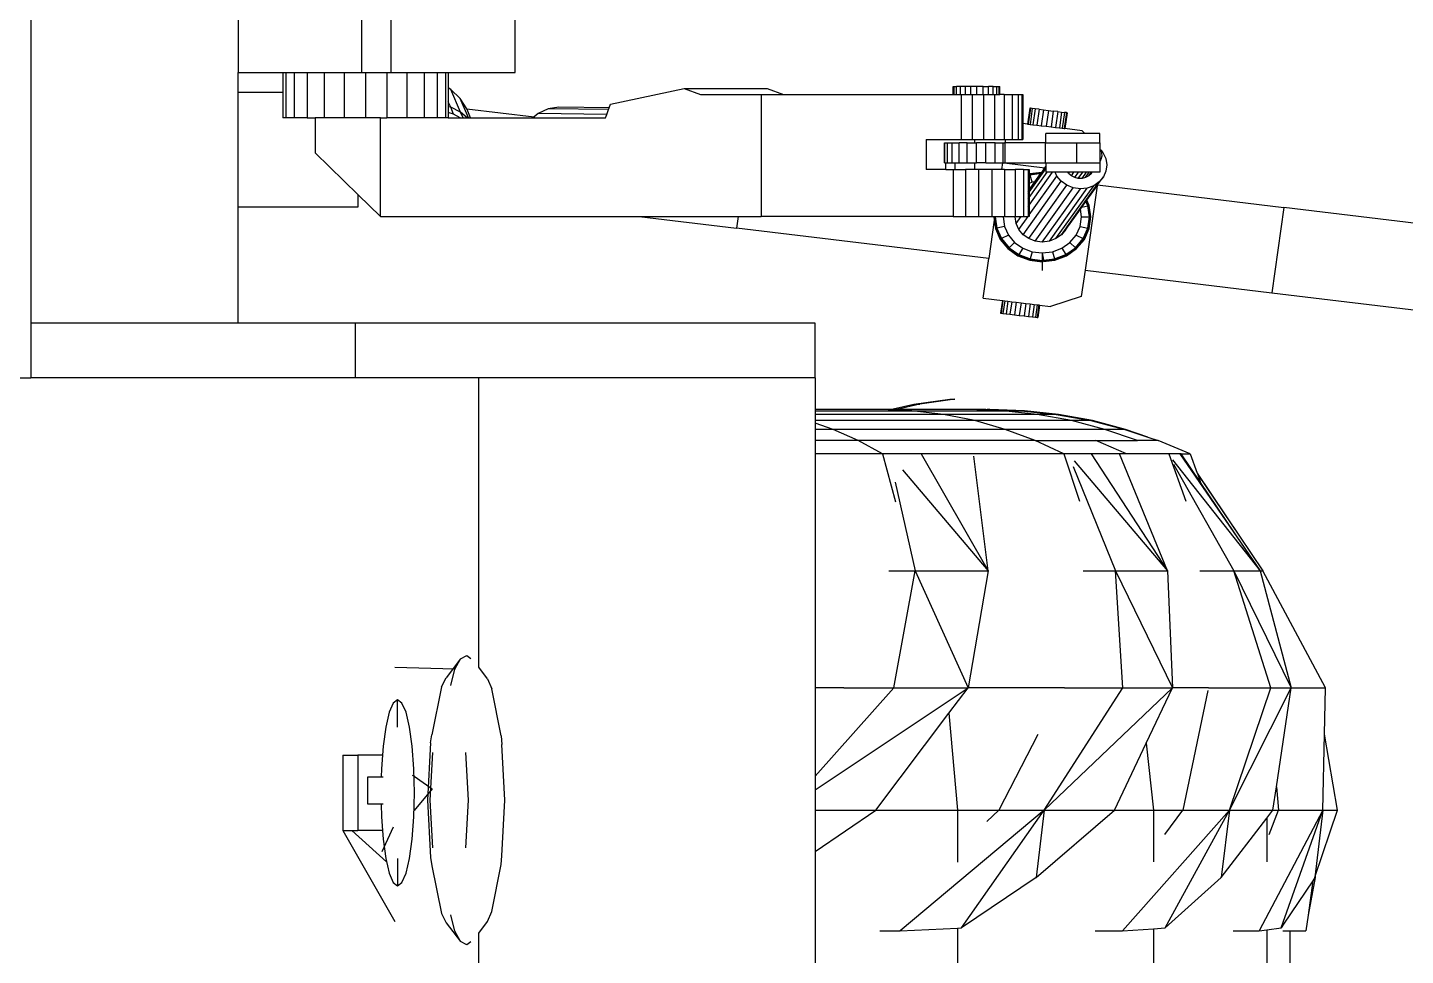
# Model space of a CAD drawing. Header units: inches. Extents: x -625442 to 34963, y -27993 to 66986.
# Drawn here: x 3374.65 to 3401.66, y 22002.72 to 22020.91 of the extents above; entities that cross this region are included whole.
import ezdxf

# ---------------------------------------------------------------- set-up
doc = ezdxf.new("R2010")
doc.units = ezdxf.units.IN
doc.header["$LTSCALE"] = 0.5
doc.header["$MEASUREMENT"] = 0
doc.layers.add('P-FURNITURE', color=201, linetype='Continuous')

# ---------------------------------------------------------------- blocks, each defined once
blk = doc.blocks.new('John Deere pl')
for p, q in [((6.5725, 2.7467), (6.5725, 1.7016)), ((6.7344, 2.551), (6.7344, 1.8972)), ((6.8311, 1.8972), (6.8311, 2.551)), ((6.854, 1.8972), (6.854, 2.551)), ((6.9508, 1.8972), (6.9508, 1.9627)), ((6.7344, 1.8972), (6.7694, 1.8972)), ((6.7344, 1.8818), (6.7344, 1.8972)), ((6.7694, 1.8972), (6.7694, 1.8818)), ((6.7694, 1.8972), (6.7716, 1.8972)), ((6.7716, 1.8972), (6.7716, 1.8618)), ((6.7716, 1.8972), (6.7781, 1.8972)), ((6.7781, 1.8972), (6.7781, 1.8618)), ((6.7781, 1.8972), (6.7883, 1.8972)), ((6.7883, 1.8972), (6.7883, 1.8618)), ((6.7883, 1.8972), (6.8017, 1.8972)), ((6.8017, 1.8972), (6.8017, 1.8618)), ((6.8017, 1.8972), (6.8173, 1.8972)), ((6.8173, 1.8972), (6.8173, 1.8618)), ((6.8173, 1.8972), (6.8311, 1.8972)), ((6.8311, 1.8972), (6.8339, 1.8972)), ((6.8339, 1.8972), (6.8339, 1.8618)), ((6.8339, 1.8972), (6.8506, 1.8972)), ((6.8506, 1.8972), (6.8506, 1.8618)), ((6.8506, 1.8972), (6.854, 1.8972)), ((6.854, 1.8972), (6.8662, 1.8972)), ((6.8662, 1.8972), (6.8662, 1.8618)), ((6.8662, 1.8972), (6.8796, 1.8972)), ((6.8796, 1.8972), (6.8796, 1.8618)), ((6.8796, 1.8972), (6.8898, 1.8972)), ((6.8898, 1.8972), (6.8898, 1.8618)), ((6.8898, 1.8972), (6.8963, 1.8972)), ((6.8963, 1.8972), (6.8963, 1.8618)), ((6.8963, 1.8972), (6.8984, 1.8972)), ((6.8984, 1.8972), (6.8984, 1.8852)), ((6.8984, 1.8972), (6.9508, 1.8972)), ((6.9005, 1.884), (6.8984, 1.8852)), ((6.8984, 1.8852), (6.8984, 1.8744)), ((6.9077, 1.8768), (6.9005, 1.884)), ((6.9082, 1.8663), (6.9005, 1.884)), ((7.0252, 1.8725), (7.0827, 1.8847)), ((7.0827, 1.8847), (7.1475, 1.8847)), ((7.0827, 1.8847), (7.0954, 1.88)), ((7.1475, 1.8847), (7.1602, 1.88)), ((7.2928, 1.88), (7.2928, 1.8862)), ((7.2928, 1.8862), (7.2935, 1.8862)), ((7.2935, 1.88), (7.2935, 1.8862)), ((7.2935, 1.8862), (7.2954, 1.8862)), ((7.2954, 1.88), (7.2954, 1.8862)), ((7.2984, 1.8862), (7.2954, 1.8862)), ((7.2984, 1.88), (7.2984, 1.8862)), ((7.3022, 1.8862), (7.2984, 1.8862)), ((7.3022, 1.88), (7.3022, 1.8862)), ((7.3066, 1.8862), (7.3022, 1.8862)), ((7.3066, 1.88), (7.3066, 1.8862)), ((7.3113, 1.8862), (7.3066, 1.8862)), ((7.3113, 1.88), (7.3113, 1.8862)), ((7.316, 1.8862), (7.3113, 1.8862)), ((7.316, 1.88), (7.316, 1.8862)), ((7.316, 1.8862), (7.3203, 1.8862)), ((7.3203, 1.88), (7.3203, 1.8862)), ((7.324, 1.8862), (7.3203, 1.8862)), ((7.324, 1.88), (7.324, 1.8862)), ((7.324, 1.8862), (7.3268, 1.8862)), ((7.3268, 1.88), (7.3268, 1.8862)), ((7.3268, 1.8862), (7.3285, 1.8862)), ((7.3285, 1.8862), (7.329, 1.8862)), ((7.3285, 1.88), (7.3285, 1.8862)), ((7.329, 1.88), (7.329, 1.8862)), ((6.7344, 1.8818), (6.7694, 1.8818)), ((6.7344, 1.7923), (6.7344, 1.8818)), ((6.7694, 1.8818), (6.7694, 1.8618)), ((6.9004, 1.8701), (6.8984, 1.8744)), ((6.8984, 1.8744), (6.8984, 1.8704)), ((6.9129, 1.8688), (6.9077, 1.8768)), ((6.9143, 1.8618), (6.9077, 1.8768)), ((7.0242, 1.8697), (7.0252, 1.8725)), ((7.0954, 1.88), (7.1429, 1.88)), ((7.1429, 1.88), (7.1429, 1.7848)), ((7.1429, 1.88), (7.1602, 1.88)), ((7.1602, 1.88), (7.2928, 1.88)), ((7.2928, 1.88), (7.2935, 1.88)), ((7.2935, 1.88), (7.2954, 1.88)), ((7.2954, 1.88), (7.2984, 1.88)), ((7.2984, 1.88), (7.2989, 1.88)), ((7.2989, 1.88), (7.2989, 1.8448)), ((7.2989, 1.88), (7.3022, 1.88)), ((7.3022, 1.88), (7.3066, 1.88)), ((7.3066, 1.88), (7.3076, 1.88)), ((7.3076, 1.88), (7.3076, 1.8448)), ((7.3076, 1.88), (7.3113, 1.88)), ((7.3113, 1.88), (7.316, 1.88)), ((7.316, 1.88), (7.3165, 1.88)), ((7.3165, 1.88), (7.3165, 1.8448)), ((7.3165, 1.88), (7.3203, 1.88)), ((7.3203, 1.88), (7.324, 1.88)), ((7.324, 1.88), (7.3249, 1.88)), ((7.3249, 1.88), (7.3249, 1.8448)), ((7.3249, 1.88), (7.3268, 1.88)), ((7.3268, 1.88), (7.3285, 1.88)), ((7.3285, 1.88), (7.329, 1.88)), ((7.3325, 1.88), (7.329, 1.88)), ((7.3325, 1.88), (7.3325, 1.8448)), ((7.3325, 1.88), (7.3388, 1.88)), ((7.3388, 1.88), (7.3388, 1.8448)), ((7.3388, 1.88), (7.3435, 1.88)), ((7.3435, 1.88), (7.3435, 1.8448)), ((7.3435, 1.88), (7.3464, 1.88)), ((7.3464, 1.88), (7.3472, 1.88)), ((7.3464, 1.88), (7.3464, 1.8448)), ((7.3472, 1.88), (7.3472, 1.8574)), ((6.7716, 1.8618), (6.7694, 1.8618)), ((6.7781, 1.8618), (6.7716, 1.8618)), ((6.7883, 1.8618), (6.7781, 1.8618)), ((6.7883, 1.8618), (6.7945, 1.8618)), ((6.7945, 1.8618), (6.7945, 1.8344)), ((6.8017, 1.8618), (6.7945, 1.8618)), ((6.8173, 1.8618), (6.8017, 1.8618)), ((6.8339, 1.8618), (6.8173, 1.8618)), ((6.8456, 1.8618), (6.8339, 1.8618)), ((6.8456, 1.7848), (6.8456, 1.8618)), ((6.8456, 1.8618), (6.8506, 1.8618)), ((6.8662, 1.8618), (6.8506, 1.8618)), ((6.8796, 1.8618), (6.8662, 1.8618)), ((6.8898, 1.8618), (6.8796, 1.8618)), ((6.8963, 1.8618), (6.8898, 1.8618)), ((6.8984, 1.8618), (6.8963, 1.8618)), ((6.9004, 1.8701), (6.8984, 1.8704)), ((6.8984, 1.8704), (6.8984, 1.866)), ((6.9027, 1.8648), (6.8984, 1.866)), ((6.8984, 1.866), (6.8984, 1.8618)), ((6.8984, 1.8618), (6.9079, 1.8618)), ((6.9082, 1.8663), (6.9004, 1.8701)), ((6.9027, 1.8648), (6.9004, 1.8701)), ((6.9079, 1.8618), (6.9027, 1.8648)), ((6.9079, 1.8618), (6.9102, 1.8618)), ((6.9133, 1.8618), (6.9082, 1.8663)), ((6.9102, 1.8618), (6.9082, 1.8663)), ((6.9102, 1.8618), (6.9133, 1.8618)), ((6.9129, 1.8688), (6.9657, 1.8625)), ((6.9132, 1.8684), (6.9129, 1.8688)), ((6.916, 1.8618), (6.9132, 1.8684)), ((6.9133, 1.8618), (6.9143, 1.8618)), ((6.9143, 1.8618), (6.916, 1.8618)), ((6.916, 1.8618), (6.965, 1.8618)), ((6.9657, 1.8625), (6.965, 1.8618)), ((6.965, 1.8618), (7.0214, 1.8618)), ((6.9686, 1.8651), (6.9657, 1.8625)), ((6.9765, 1.8689), (6.9686, 1.8651)), ((7.0223, 1.8644), (6.9686, 1.8651)), ((6.9849, 1.8702), (6.9765, 1.8689)), ((7.0237, 1.8683), (6.9765, 1.8689)), ((7.0242, 1.8697), (6.9849, 1.8702)), ((7.0214, 1.8618), (7.0223, 1.8644)), ((7.0223, 1.8644), (7.0237, 1.8683)), ((7.0237, 1.8683), (7.0242, 1.8697)), ((7.3525, 1.8694), (7.3507, 1.857)), ((7.353, 1.8693), (7.3512, 1.8569)), ((7.353, 1.8693), (7.3525, 1.8694)), ((7.3544, 1.8691), (7.3527, 1.8567)), ((7.3544, 1.8691), (7.353, 1.8693)), ((7.3568, 1.8688), (7.3544, 1.8691)), ((7.3568, 1.8688), (7.355, 1.8564)), ((7.3598, 1.8685), (7.3568, 1.8688)), ((7.3598, 1.8685), (7.358, 1.8561)), ((7.3598, 1.8685), (7.3633, 1.868)), ((7.3633, 1.868), (7.3615, 1.8557)), ((7.3633, 1.868), (7.3671, 1.8676)), ((7.3671, 1.8676), (7.3653, 1.8552)), ((7.3671, 1.8676), (7.3708, 1.8671)), ((7.3708, 1.8671), (7.3691, 1.8548)), ((7.3744, 1.8667), (7.3708, 1.8671)), ((7.3744, 1.8667), (7.3726, 1.8543)), ((7.3744, 1.8667), (7.3774, 1.8663)), ((7.3774, 1.8663), (7.3756, 1.854)), ((7.3774, 1.8663), (7.3797, 1.8661)), ((7.3797, 1.8661), (7.3779, 1.8537)), ((7.3812, 1.8659), (7.3794, 1.8535)), ((7.3812, 1.8659), (7.3797, 1.8661)), ((7.3817, 1.8658), (7.3799, 1.8534)), ((7.3812, 1.8659), (7.3817, 1.8658)), ((7.3507, 1.857), (7.3472, 1.8574)), ((7.3472, 1.8574), (7.3472, 1.8448)), ((7.3507, 1.857), (7.3512, 1.8569)), ((7.3512, 1.8569), (7.3527, 1.8567)), ((7.3527, 1.8567), (7.355, 1.8564)), ((7.355, 1.8564), (7.358, 1.8561)), ((7.358, 1.8561), (7.3615, 1.8557)), ((7.3615, 1.8557), (7.3653, 1.8552)), ((7.3653, 1.8552), (7.3691, 1.8548)), ((7.3691, 1.8548), (7.3726, 1.8543)), ((7.3726, 1.8543), (7.3756, 1.854)), ((7.3756, 1.854), (7.3779, 1.8537)), ((7.3779, 1.8537), (7.3794, 1.8535)), ((7.3794, 1.8535), (7.3799, 1.8534)), ((7.3935, 1.8518), (7.3799, 1.8534)), ((7.3954, 1.8495), (7.3935, 1.8518)), ((7.2717, 1.8448), (7.2717, 1.8214)), ((7.2717, 1.8448), (7.2989, 1.8448)), ((7.286, 1.8422), (7.2861, 1.8422)), ((7.286, 1.8266), (7.286, 1.8422)), ((7.2861, 1.8266), (7.2861, 1.8422)), ((7.2861, 1.8422), (7.2882, 1.8422)), ((7.2882, 1.8422), (7.292, 1.8422)), ((7.2882, 1.8266), (7.2882, 1.8422)), ((7.292, 1.8266), (7.292, 1.8422)), ((7.292, 1.8422), (7.2973, 1.8422)), ((7.2973, 1.8266), (7.2973, 1.8422)), ((7.3037, 1.8422), (7.2973, 1.8422)), ((7.2989, 1.8448), (7.3076, 1.8448)), ((7.3037, 1.8266), (7.3037, 1.8422)), ((7.3037, 1.8422), (7.3094, 1.8422)), ((7.3076, 1.8448), (7.3094, 1.8448)), ((7.3094, 1.8448), (7.3094, 1.8422)), ((7.3094, 1.8448), (7.3165, 1.8448)), ((7.3094, 1.8422), (7.3109, 1.8422)), ((7.3109, 1.8266), (7.3109, 1.8422)), ((7.3183, 1.8422), (7.3109, 1.8422)), ((7.3165, 1.8448), (7.3249, 1.8448)), ((7.3183, 1.8266), (7.3183, 1.8422)), ((7.3254, 1.8422), (7.3183, 1.8422)), ((7.3249, 1.8448), (7.3325, 1.8448)), ((7.3254, 1.8266), (7.3254, 1.8422)), ((7.3254, 1.8422), (7.3317, 1.8422)), ((7.3317, 1.8422), (7.333, 1.8422)), ((7.3317, 1.8266), (7.3317, 1.8422)), ((7.3325, 1.8448), (7.3337, 1.8448)), ((7.333, 1.8422), (7.333, 1.8266)), ((7.333, 1.8422), (7.3334, 1.8422)), ((7.3334, 1.8422), (7.3337, 1.8448)), ((7.3644, 1.8422), (7.3334, 1.8422)), ((7.3337, 1.8448), (7.3388, 1.8448)), ((7.3388, 1.8448), (7.3435, 1.8448)), ((7.3435, 1.8448), (7.3464, 1.8448)), ((7.3464, 1.8448), (7.3472, 1.8448)), ((7.3644, 1.8422), (7.3644, 1.8266)), ((7.3644, 1.8422), (7.365, 1.8422)), ((7.365, 1.8422), (7.365, 1.8495)), ((7.3954, 1.8495), (7.365, 1.8495)), ((7.365, 1.8422), (7.3891, 1.8422)), ((7.3891, 1.8422), (7.4073, 1.8422)), ((7.3891, 1.8422), (7.3891, 1.8266)), ((7.4073, 1.8495), (7.3954, 1.8495)), ((7.4073, 1.8422), (7.4073, 1.8495)), ((7.4073, 1.8422), (7.4073, 1.8377)), ((6.8283, 1.8016), (6.7945, 1.8344)), ((7.4073, 1.8377), (7.4078, 1.837)), ((7.4073, 1.8377), (7.4073, 1.828)), ((7.4081, 1.8293), (7.4073, 1.828)), ((7.4078, 1.837), (7.4079, 1.8367)), ((7.4079, 1.8367), (7.4096, 1.8347)), ((7.4079, 1.8367), (7.4086, 1.8345)), ((7.4087, 1.8318), (7.4081, 1.8293)), ((7.4086, 1.8345), (7.4087, 1.8318)), ((7.4096, 1.8347), (7.4118, 1.8301)), ((7.4118, 1.8301), (7.4126, 1.8251)), ((7.2871, 1.8214), (7.2717, 1.8214)), ((7.286, 1.8266), (7.2861, 1.8266)), ((7.2861, 1.8266), (7.2871, 1.8266)), ((7.2871, 1.8214), (7.2871, 1.8266)), ((7.2871, 1.8266), (7.2882, 1.8266)), ((7.2871, 1.8214), (7.2928, 1.8214)), ((7.2882, 1.8266), (7.292, 1.8266)), ((7.292, 1.8266), (7.2942, 1.8266)), ((7.2928, 1.8214), (7.2928, 1.7848)), ((7.2928, 1.8214), (7.2942, 1.8214)), ((7.2942, 1.8214), (7.2942, 1.8266)), ((7.2942, 1.8266), (7.2973, 1.8266)), ((7.2942, 1.8214), (7.3022, 1.8214)), ((7.2973, 1.8266), (7.3037, 1.8266)), ((7.3022, 1.8214), (7.3022, 1.7848)), ((7.3094, 1.8214), (7.3022, 1.8214)), ((7.3037, 1.8266), (7.3094, 1.8266)), ((7.3094, 1.8266), (7.3094, 1.8214)), ((7.3094, 1.8266), (7.3109, 1.8266)), ((7.3125, 1.8214), (7.3094, 1.8214)), ((7.3183, 1.8266), (7.3109, 1.8266)), ((7.3125, 1.8214), (7.3125, 1.7848)), ((7.3229, 1.8214), (7.3125, 1.8214)), ((7.3183, 1.8266), (7.3254, 1.8266)), ((7.3229, 1.8214), (7.3229, 1.7848)), ((7.3304, 1.8214), (7.3229, 1.8214)), ((7.3254, 1.8266), (7.3311, 1.8266)), ((7.3311, 1.8266), (7.3304, 1.8214)), ((7.3328, 1.8214), (7.3304, 1.8214)), ((7.3311, 1.8266), (7.3317, 1.8266)), ((7.3317, 1.8266), (7.3325, 1.8266)), ((7.3325, 1.8266), (7.3643, 1.8228)), ((7.3325, 1.8266), (7.333, 1.8266)), ((7.3328, 1.8214), (7.3328, 1.7848)), ((7.3328, 1.8214), (7.3412, 1.8214)), ((7.333, 1.8266), (7.3644, 1.8266)), ((7.3412, 1.8214), (7.3412, 1.7848)), ((7.3475, 1.8214), (7.3412, 1.8214)), ((7.3475, 1.8214), (7.3475, 1.7848)), ((7.3475, 1.8214), (7.3512, 1.8214)), ((7.3512, 1.8214), (7.352, 1.8214)), ((7.3512, 1.8214), (7.3512, 1.8176)), ((7.352, 1.8038), (7.365, 1.822)), ((7.352, 1.8214), (7.352, 1.8179)), ((7.352, 1.7997), (7.366, 1.8193)), ((7.352, 1.7936), (7.3703, 1.8193)), ((7.3525, 1.8181), (7.352, 1.8179)), ((7.3618, 1.8192), (7.3525, 1.8181)), ((7.3526, 1.8178), (7.3525, 1.8181)), ((7.3562, 1.818), (7.3526, 1.8176)), ((7.3562, 1.818), (7.3561, 1.8175)), ((7.36, 1.818), (7.3561, 1.8175)), ((7.3601, 1.8185), (7.3562, 1.818)), ((7.3565, 1.8118), (7.361, 1.8181)), ((7.3601, 1.8185), (7.36, 1.818)), ((7.361, 1.8181), (7.36, 1.818)), ((7.3614, 1.8187), (7.3601, 1.8185)), ((7.361, 1.8181), (7.3614, 1.8187)), ((7.3614, 1.8187), (7.3618, 1.8192)), ((7.3618, 1.8192), (7.3643, 1.8228)), ((7.3643, 1.8228), (7.365, 1.8238)), ((7.3644, 1.8266), (7.365, 1.8266)), ((7.365, 1.8266), (7.3891, 1.8266)), ((7.365, 1.8266), (7.365, 1.8238)), ((7.365, 1.8238), (7.365, 1.822)), ((7.365, 1.822), (7.365, 1.8193)), ((7.366, 1.8193), (7.365, 1.8193)), ((7.3703, 1.8193), (7.366, 1.8193)), ((7.3722, 1.8193), (7.3703, 1.8193)), ((7.3736, 1.8162), (7.3722, 1.8193)), ((7.3822, 1.8193), (7.3722, 1.8193)), ((7.3828, 1.8184), (7.3822, 1.8193)), ((7.3835, 1.8193), (7.3822, 1.8193)), ((7.3828, 1.8184), (7.3835, 1.8193)), ((7.385, 1.8166), (7.3828, 1.8184)), ((7.387, 1.8193), (7.3835, 1.8193)), ((7.385, 1.8166), (7.387, 1.8193)), ((7.3905, 1.8193), (7.387, 1.8193)), ((7.3876, 1.8152), (7.3905, 1.8193)), ((7.3891, 1.8266), (7.4073, 1.8266)), ((7.3904, 1.8145), (7.3938, 1.8193)), ((7.3938, 1.8193), (7.3905, 1.8193)), ((7.3933, 1.8145), (7.3967, 1.8193)), ((7.3967, 1.8193), (7.3938, 1.8193)), ((7.3961, 1.8152), (7.399, 1.8193)), ((7.399, 1.8193), (7.3967, 1.8193)), ((7.3986, 1.8166), (7.4006, 1.8193)), ((7.4006, 1.8184), (7.3986, 1.8166)), ((7.4006, 1.8193), (7.399, 1.8193)), ((7.4006, 1.8184), (7.4012, 1.8193)), ((7.4012, 1.8193), (7.4006, 1.8193)), ((7.4073, 1.8193), (7.4012, 1.8193)), ((7.4073, 1.828), (7.4073, 1.8266)), ((7.4073, 1.8266), (7.4073, 1.8193)), ((7.412, 1.8202), (7.41, 1.8157)), ((7.4126, 1.8251), (7.412, 1.8202)), ((7.3473, 1.7706), (7.377, 1.8123)), ((7.352, 1.8179), (7.3512, 1.8176)), ((7.3512, 1.8176), (7.3512, 1.8171)), ((7.352, 1.8174), (7.3512, 1.8171)), ((7.3512, 1.8171), (7.3512, 1.8165)), ((7.352, 1.8168), (7.3512, 1.8165)), ((7.3512, 1.8165), (7.3512, 1.8103)), ((7.352, 1.8106), (7.3512, 1.8103)), ((7.3512, 1.8103), (7.3512, 1.8043)), ((7.3517, 1.7675), (7.3814, 1.8092)), ((7.352, 1.8179), (7.352, 1.8174)), ((7.3525, 1.8176), (7.352, 1.8174)), ((7.352, 1.8174), (7.352, 1.8168)), ((7.3528, 1.8171), (7.352, 1.8168)), ((7.352, 1.8168), (7.352, 1.8106)), ((7.352, 1.786), (7.3736, 1.8162)), ((7.352, 1.8055), (7.3565, 1.8118)), ((7.3544, 1.8115), (7.352, 1.8106)), ((7.352, 1.8106), (7.352, 1.8055)), ((7.3526, 1.8178), (7.3525, 1.8176)), ((7.3526, 1.8176), (7.3525, 1.8176)), ((7.3526, 1.8176), (7.3526, 1.8178)), ((7.3528, 1.8171), (7.3526, 1.8176)), ((7.3561, 1.8175), (7.3528, 1.8171)), ((7.3544, 1.8115), (7.3528, 1.8171)), ((7.3565, 1.8118), (7.3544, 1.8115)), ((7.3729, 1.7675), (7.4024, 1.8088)), ((7.377, 1.8123), (7.3736, 1.8162)), ((7.3814, 1.8092), (7.377, 1.8123)), ((7.3773, 1.7706), (7.4067, 1.8118)), ((7.3865, 1.8072), (7.3814, 1.8092)), ((7.3876, 1.8152), (7.385, 1.8166)), ((7.3904, 1.8145), (7.3876, 1.8152)), ((7.3933, 1.8145), (7.3904, 1.8145)), ((7.3961, 1.8152), (7.3933, 1.8145)), ((7.4051, 1.8087), (7.3957, 1.7428)), ((7.3986, 1.8166), (7.3961, 1.8152)), ((7.3971, 1.7975), (7.4051, 1.8087)), ((7.4024, 1.8088), (7.3974, 1.807)), ((7.4067, 1.8118), (7.4024, 1.8088)), ((7.4051, 1.8087), (7.4055, 1.8094)), ((7.4055, 1.8094), (7.41, 1.8157)), ((7.4055, 1.8094), (7.5509, 1.7919)), ((7.41, 1.8157), (7.4067, 1.8118)), ((6.8283, 1.7923), (6.8283, 1.8016)), ((6.8456, 1.7848), (6.8283, 1.8016)), ((7.3512, 1.8043), (7.352, 1.8055)), ((7.3512, 1.8043), (7.3512, 1.8026)), ((7.3512, 1.8026), (7.352, 1.8038)), ((7.3512, 1.8026), (7.3512, 1.7985)), ((7.3512, 1.7985), (7.352, 1.7997)), ((7.3512, 1.7985), (7.3512, 1.7925)), ((7.352, 1.8055), (7.352, 1.8038)), ((7.352, 1.8038), (7.352, 1.7997)), ((7.352, 1.7997), (7.352, 1.7936)), ((7.3568, 1.7655), (7.3865, 1.8072)), ((7.3623, 1.7648), (7.392, 1.8064)), ((7.3678, 1.7655), (7.3974, 1.807)), ((7.392, 1.8064), (7.3865, 1.8072)), ((7.3974, 1.807), (7.392, 1.8064)), ((7.3931, 1.792), (7.3963, 1.7965)), ((7.3963, 1.7965), (7.3967, 1.7971)), ((7.3978, 1.7931), (7.3963, 1.7965)), ((7.3967, 1.7971), (7.3971, 1.7975)), ((7.3984, 1.7933), (7.3967, 1.7971)), ((7.3989, 1.7934), (7.3971, 1.7975)), ((6.7344, 1.7923), (6.8283, 1.7923)), ((6.7344, 1.7016), (6.7344, 1.7923)), ((7.3512, 1.7925), (7.352, 1.7936)), ((7.3512, 1.7925), (7.3512, 1.7848)), ((7.3512, 1.7848), (7.352, 1.786)), ((7.352, 1.7936), (7.352, 1.786)), ((7.352, 1.786), (7.352, 1.7848)), ((7.3807, 1.7746), (7.392, 1.7904)), ((7.392, 1.7904), (7.3931, 1.792)), ((7.3929, 1.7844), (7.392, 1.7904)), ((7.3931, 1.792), (7.3978, 1.7931)), ((7.3978, 1.7931), (7.3984, 1.7933)), ((7.3991, 1.7844), (7.3978, 1.7931)), ((7.3984, 1.7933), (7.3989, 1.7934)), ((7.3997, 1.7844), (7.3984, 1.7933)), ((7.4002, 1.7844), (7.3989, 1.7934)), ((7.5509, 1.7919), (7.5414, 1.7252)), ((7.7753, 1.7648), (7.5509, 1.7919)), ((6.8456, 1.7848), (7.0476, 1.7848)), ((7.0476, 1.7848), (7.1236, 1.7756)), ((7.0476, 1.7848), (7.1249, 1.7848)), ((7.1249, 1.7848), (7.1236, 1.7756)), ((7.3205, 1.7519), (7.1236, 1.7756)), ((7.1249, 1.7848), (7.1429, 1.7848)), ((7.2928, 1.7848), (7.1429, 1.7848)), ((7.2928, 1.7848), (7.3022, 1.7848)), ((7.3022, 1.7848), (7.3125, 1.7848)), ((7.3125, 1.7848), (7.3229, 1.7848)), ((7.3248, 1.7818), (7.3205, 1.7519)), ((7.3229, 1.7848), (7.3244, 1.7848)), ((7.3244, 1.7848), (7.3244, 1.7844)), ((7.3244, 1.7848), (7.325, 1.7848)), ((7.3249, 1.7844), (7.3244, 1.7844)), ((7.3244, 1.7844), (7.3248, 1.7818)), ((7.3248, 1.7818), (7.3257, 1.7754)), ((7.325, 1.7848), (7.3249, 1.7844)), ((7.3255, 1.7844), (7.3249, 1.7844)), ((7.3249, 1.7844), (7.3262, 1.7755)), ((7.325, 1.7848), (7.3256, 1.7848)), ((7.3256, 1.7848), (7.3255, 1.7844)), ((7.3317, 1.7844), (7.3255, 1.7844)), ((7.3255, 1.7844), (7.3267, 1.7756)), ((7.3256, 1.7848), (7.3318, 1.7848)), ((7.3262, 1.7755), (7.3257, 1.7754)), ((7.3257, 1.7754), (7.3295, 1.7669)), ((7.3267, 1.7756), (7.3262, 1.7755)), ((7.3262, 1.7755), (7.3299, 1.7672)), ((7.3328, 1.7771), (7.3267, 1.7756)), ((7.3267, 1.7756), (7.3304, 1.7675)), ((7.3318, 1.7848), (7.3317, 1.7844)), ((7.3317, 1.7844), (7.3328, 1.7771)), ((7.3318, 1.7848), (7.3328, 1.7848)), ((7.3328, 1.7848), (7.3411, 1.7848)), ((7.3328, 1.7771), (7.3358, 1.7703)), ((7.3411, 1.7844), (7.3411, 1.7848)), ((7.3411, 1.7844), (7.3414, 1.7848)), ((7.3411, 1.7848), (7.3412, 1.7848)), ((7.3418, 1.7793), (7.3411, 1.7844)), ((7.3412, 1.7848), (7.3414, 1.7848)), ((7.3414, 1.7848), (7.3457, 1.7848)), ((7.3418, 1.7793), (7.3457, 1.7848)), ((7.3439, 1.7746), (7.3418, 1.7793)), ((7.3439, 1.7746), (7.3512, 1.7848)), ((7.3457, 1.7848), (7.3475, 1.7848)), ((7.3475, 1.7848), (7.3512, 1.7848)), ((7.352, 1.7848), (7.3512, 1.7848)), ((7.3888, 1.7703), (7.3918, 1.7771)), ((7.3918, 1.7771), (7.3929, 1.7844)), ((7.3918, 1.7771), (7.3978, 1.7756)), ((7.3929, 1.7844), (7.3991, 1.7844)), ((7.3942, 1.7675), (7.3978, 1.7756)), ((7.3947, 1.7672), (7.3984, 1.7755)), ((7.3951, 1.7669), (7.3989, 1.7754)), ((7.3978, 1.7756), (7.3991, 1.7844)), ((7.3978, 1.7756), (7.3984, 1.7755)), ((7.3984, 1.7755), (7.3997, 1.7844)), ((7.3984, 1.7755), (7.3989, 1.7754)), ((7.3989, 1.7754), (7.4002, 1.7844)), ((7.3991, 1.7844), (7.3997, 1.7844)), ((7.3997, 1.7844), (7.4002, 1.7844)), ((7.3299, 1.7672), (7.3295, 1.7669)), ((7.3295, 1.7669), (7.3355, 1.7597)), ((7.3304, 1.7675), (7.3299, 1.7672)), ((7.3299, 1.7672), (7.3359, 1.7601)), ((7.3358, 1.7703), (7.3304, 1.7675)), ((7.3304, 1.7675), (7.3363, 1.7604)), ((7.3358, 1.7703), (7.3407, 1.7645)), ((7.3407, 1.7645), (7.3363, 1.7604)), ((7.3407, 1.7645), (7.347, 1.76)), ((7.3473, 1.7706), (7.3439, 1.7746)), ((7.3517, 1.7675), (7.3473, 1.7706)), ((7.3568, 1.7655), (7.3517, 1.7675)), ((7.3623, 1.7648), (7.3568, 1.7655)), ((7.3678, 1.7655), (7.3623, 1.7648)), ((7.3729, 1.7675), (7.3678, 1.7655)), ((7.3773, 1.7706), (7.3729, 1.7675)), ((7.3807, 1.7746), (7.3773, 1.7706)), ((7.3776, 1.76), (7.3839, 1.7645)), ((7.3839, 1.7645), (7.3888, 1.7703)), ((7.3839, 1.7645), (7.3883, 1.7604)), ((7.3883, 1.7604), (7.3942, 1.7675)), ((7.3887, 1.7601), (7.3947, 1.7672)), ((7.3888, 1.7703), (7.3942, 1.7675)), ((7.3891, 1.7597), (7.3951, 1.7669)), ((7.3942, 1.7675), (7.3947, 1.7672)), ((7.3947, 1.7672), (7.3951, 1.7669)), ((7.3359, 1.7601), (7.3355, 1.7597)), ((7.3355, 1.7597), (7.3433, 1.7542)), ((7.3363, 1.7604), (7.3359, 1.7601)), ((7.3359, 1.7601), (7.3436, 1.7546)), ((7.3363, 1.7604), (7.3439, 1.7551)), ((7.3436, 1.7546), (7.3433, 1.7542)), ((7.3433, 1.7542), (7.3525, 1.7507)), ((7.3439, 1.7551), (7.3436, 1.7546)), ((7.3436, 1.7546), (7.3526, 1.7512)), ((7.347, 1.76), (7.3439, 1.7551)), ((7.3439, 1.7551), (7.3528, 1.7517)), ((7.347, 1.76), (7.3544, 1.7572)), ((7.3544, 1.7572), (7.3528, 1.7517)), ((7.3544, 1.7572), (7.3623, 1.7563)), ((7.3623, 1.7563), (7.3702, 1.7572)), ((7.3623, 1.7563), (7.3631, 1.7506)), ((7.3623, 1.7563), (7.3623, 1.7505)), ((7.3702, 1.7572), (7.3776, 1.76)), ((7.3702, 1.7572), (7.3718, 1.7517)), ((7.3718, 1.7517), (7.3807, 1.7551)), ((7.372, 1.7512), (7.381, 1.7546)), ((7.3721, 1.7507), (7.3813, 1.7542)), ((7.3776, 1.76), (7.3807, 1.7551)), ((7.3807, 1.7551), (7.3883, 1.7604)), ((7.3807, 1.7551), (7.381, 1.7546)), ((7.381, 1.7546), (7.3887, 1.7601)), ((7.381, 1.7546), (7.3813, 1.7542)), ((7.3813, 1.7542), (7.3891, 1.7597)), ((7.3883, 1.7604), (7.3887, 1.7601)), ((7.3887, 1.7601), (7.3891, 1.7597)), ((7.3161, 1.7209), (7.3205, 1.7519)), ((7.3526, 1.7512), (7.3525, 1.7507)), ((7.3525, 1.7507), (7.3623, 1.7495)), ((7.3528, 1.7517), (7.3526, 1.7512)), ((7.3526, 1.7512), (7.3623, 1.75)), ((7.3528, 1.7517), (7.3623, 1.7505)), ((7.3623, 1.7505), (7.3623, 1.75)), ((7.3623, 1.75), (7.3623, 1.7495)), ((7.3623, 1.7495), (7.3623, 1.7427)), ((7.3631, 1.7506), (7.3718, 1.7517)), ((7.3631, 1.7506), (7.3632, 1.7501)), ((7.3632, 1.7501), (7.372, 1.7512)), ((7.3632, 1.7501), (7.3633, 1.7496)), ((7.3633, 1.7496), (7.3721, 1.7507)), ((7.3718, 1.7517), (7.372, 1.7512)), ((7.372, 1.7512), (7.3721, 1.7507)), ((7.3957, 1.7428), (7.3927, 1.7222)), ((7.3957, 1.7428), (7.5414, 1.7252)), ((7.3927, 1.7222), (7.3688, 1.7146)), ((7.5414, 1.7252), (7.7658, 1.6982)), ((7.3161, 1.7209), (7.3311, 1.7191)), ((7.3311, 1.7191), (7.3297, 1.7094)), ((7.3316, 1.7191), (7.3302, 1.7093)), ((7.3311, 1.7191), (7.3316, 1.7191)), ((7.3316, 1.7191), (7.333, 1.7189)), ((7.333, 1.7189), (7.3316, 1.7091)), ((7.333, 1.7189), (7.3353, 1.7186)), ((7.3353, 1.7186), (7.334, 1.7088)), ((7.3353, 1.7186), (7.3384, 1.7182)), ((7.3384, 1.7182), (7.337, 1.7085)), ((7.3384, 1.7182), (7.3419, 1.7178)), ((7.3419, 1.7178), (7.3405, 1.7081)), ((7.3419, 1.7178), (7.3457, 1.7174)), ((7.3457, 1.7174), (7.3443, 1.7076)), ((7.3457, 1.7174), (7.3494, 1.7169)), ((7.3494, 1.7169), (7.348, 1.7071)), ((7.3494, 1.7169), (7.3529, 1.7165)), ((7.3529, 1.7165), (7.3516, 1.7067)), ((7.3529, 1.7165), (7.356, 1.7161)), ((7.356, 1.7161), (7.3546, 1.7064)), ((7.356, 1.7161), (7.3583, 1.7158)), ((7.3583, 1.7158), (7.3569, 1.7061)), ((7.3583, 1.7158), (7.3597, 1.7157)), ((7.3597, 1.7157), (7.3584, 1.7059)), ((7.3602, 1.7156), (7.3589, 1.7058)), ((7.3597, 1.7157), (7.3602, 1.7156)), ((7.3602, 1.7156), (7.3688, 1.7146)), ((6.5725, 1.7016), (6.5725, 1.6589)), ((6.7344, 1.7016), (6.5725, 1.7016)), ((6.8262, 1.7016), (6.7344, 1.7016)), ((6.8262, 1.6589), (6.8262, 1.7016)), ((7.1849, 1.7016), (6.8262, 1.7016)), ((7.1849, 1.6589), (7.1849, 1.7016)), ((7.3297, 1.7094), (7.3302, 1.7093)), ((7.3302, 1.7093), (7.3316, 1.7091)), ((7.3316, 1.7091), (7.334, 1.7088)), ((7.334, 1.7088), (7.337, 1.7085)), ((7.337, 1.7085), (7.3405, 1.7081)), ((7.3405, 1.7081), (7.3443, 1.7076)), ((7.3443, 1.7076), (7.348, 1.7071)), ((7.348, 1.7071), (7.3516, 1.7067)), ((7.3516, 1.7067), (7.3546, 1.7064)), ((7.3546, 1.7064), (7.3569, 1.7061)), ((7.3569, 1.7061), (7.3584, 1.7059)), ((7.3584, 1.7059), (7.3589, 1.7058)), ((6.4739, 1.6589), (6.5725, 1.6589)), ((6.8262, 1.6589), (6.5725, 1.6589)), ((6.9223, 1.6589), (6.8262, 1.6589)), ((7.1849, 1.6589), (6.9223, 1.6589)), ((6.9223, 1.4328), (6.9223, 1.6589)), ((7.1849, 1.6589), (7.1849, 1.6341)), ((7.2435, 1.6341), (7.2621, 1.6383)), ((7.2667, 1.6383), (7.2486, 1.6341)), ((7.2621, 1.6383), (7.29, 1.6421)), ((7.2621, 1.6383), (7.2667, 1.6383)), ((7.2939, 1.6421), (7.2667, 1.6383)), ((7.29, 1.6421), (7.2939, 1.6421)), ((7.2357, 1.6341), (7.1849, 1.6341)), ((7.1849, 1.6341), (7.1849, 1.6331)), ((7.1849, 1.6331), (7.2605, 1.6331)), ((7.1849, 1.6331), (7.1849, 1.6302)), ((7.2852, 1.6302), (7.1849, 1.6302)), ((7.1849, 1.6302), (7.1849, 1.6254)), ((7.3095, 1.6254), (7.1849, 1.6254)), ((7.1849, 1.6254), (7.1849, 1.6234)), ((7.2605, 1.6331), (7.2357, 1.6341)), ((7.2435, 1.6341), (7.2357, 1.6341)), ((7.2486, 1.6341), (7.2435, 1.6341)), ((7.3043, 1.6341), (7.2486, 1.6341)), ((7.2852, 1.6302), (7.2605, 1.6331)), ((7.2605, 1.6331), (7.3314, 1.6331)), ((7.3583, 1.6302), (7.2852, 1.6302)), ((7.3095, 1.6254), (7.2852, 1.6302)), ((7.3182, 1.6341), (7.3043, 1.6341)), ((7.3314, 1.6331), (7.3043, 1.6341)), ((7.385, 1.6254), (7.3095, 1.6254)), ((7.3334, 1.6186), (7.3095, 1.6254)), ((7.3182, 1.6341), (7.3214, 1.6341)), ((7.3182, 1.6341), (7.3193, 1.634)), ((7.3198, 1.6341), (7.3193, 1.634)), ((7.3214, 1.6341), (7.3198, 1.6341)), ((7.3198, 1.6341), (7.3458, 1.6331)), ((7.3483, 1.6331), (7.3214, 1.6341)), ((7.3583, 1.6302), (7.3314, 1.6331)), ((7.3314, 1.6331), (7.3458, 1.6331)), ((7.3458, 1.6331), (7.3732, 1.6302)), ((7.3483, 1.6331), (7.3458, 1.6331)), ((7.375, 1.6302), (7.3483, 1.6331)), ((7.3732, 1.6302), (7.3583, 1.6302)), ((7.385, 1.6254), (7.3583, 1.6302)), ((7.3732, 1.6302), (7.4003, 1.6254)), ((7.3732, 1.6302), (7.375, 1.6302)), ((7.4014, 1.6254), (7.375, 1.6302)), ((7.4003, 1.6254), (7.385, 1.6254)), ((7.411, 1.6186), (7.385, 1.6254)), ((7.4003, 1.6254), (7.4268, 1.6186)), ((7.4003, 1.6254), (7.4014, 1.6254)), ((7.4273, 1.6186), (7.4014, 1.6254)), ((7.1991, 1.6186), (7.1849, 1.6234)), ((7.1849, 1.6234), (7.1849, 1.6186)), ((7.1991, 1.6186), (7.1849, 1.6186)), ((7.1849, 1.6186), (7.1849, 1.61)), ((7.3334, 1.6186), (7.1991, 1.6186)), ((7.2186, 1.61), (7.1991, 1.6186)), ((7.411, 1.6186), (7.3334, 1.6186)), ((7.3566, 1.61), (7.3334, 1.6186)), ((7.4268, 1.6186), (7.411, 1.6186)), ((7.4365, 1.61), (7.411, 1.6186)), ((7.4268, 1.6186), (7.4448, 1.6126)), ((7.4268, 1.6186), (7.4273, 1.6186)), ((7.4448, 1.6126), (7.4273, 1.6186)), ((7.2186, 1.61), (7.1849, 1.61)), ((7.1849, 1.61), (7.1849, 1.5996)), ((7.3566, 1.61), (7.2186, 1.61)), ((7.2374, 1.5996), (7.2186, 1.61)), ((7.3566, 1.61), (7.4041, 1.61)), ((7.3791, 1.5996), (7.3566, 1.61)), ((7.4279, 1.5996), (7.4041, 1.61)), ((7.4041, 1.61), (7.4365, 1.61)), ((7.4527, 1.61), (7.4365, 1.61)), ((7.4448, 1.6126), (7.4527, 1.61)), ((7.4777, 1.5996), (7.4527, 1.61)), ((7.2374, 1.5996), (7.1849, 1.5996)), ((7.1849, 1.5996), (7.1849, 1.4168)), ((7.2594, 1.5996), (7.2374, 1.5996)), ((7.2374, 1.5996), (7.2477, 1.5621)), ((7.2677, 1.5996), (7.2594, 1.5996)), ((7.2677, 1.5996), (7.32, 1.5082)), ((7.2996, 1.5996), (7.2677, 1.5996)), ((7.3791, 1.5996), (7.2996, 1.5996)), ((7.32, 1.5082), (7.3088, 1.5976)), ((7.3791, 1.5996), (7.3912, 1.5625)), ((7.3878, 1.5996), (7.3791, 1.5996)), ((7.3871, 1.594), (7.46, 1.5082)), ((7.4005, 1.5996), (7.3878, 1.5996)), ((7.4005, 1.5996), (7.46, 1.5082)), ((7.4226, 1.5996), (7.4005, 1.5996)), ((7.46, 1.5082), (7.4226, 1.5996)), ((7.4279, 1.5996), (7.4226, 1.5996)), ((7.461, 1.5996), (7.4279, 1.5996)), ((7.461, 1.5996), (7.4743, 1.5624)), ((7.4627, 1.5996), (7.461, 1.5996)), ((7.4697, 1.5996), (7.4627, 1.5996)), ((7.4639, 1.5949), (7.5324, 1.5082)), ((7.4697, 1.5996), (7.5324, 1.5082)), ((7.4707, 1.5996), (7.4697, 1.5996)), ((7.4858, 1.5772), (7.4707, 1.5996)), ((7.4707, 1.5996), (7.4777, 1.5996)), ((7.4777, 1.5996), (7.4832, 1.5844)), ((7.2531, 1.5871), (7.32, 1.5082)), ((7.3864, 1.5897), (7.4193, 1.5082)), ((7.4648, 1.5915), (7.5118, 1.5082)), ((7.4832, 1.5844), (7.5162, 1.5352)), ((7.4832, 1.5844), (7.4836, 1.5833)), ((7.4836, 1.5833), (7.4858, 1.5772)), ((7.4836, 1.5833), (7.5162, 1.5352)), ((7.2474, 1.5774), (7.2629, 1.5082)), ((7.5324, 1.5082), (7.4858, 1.5772)), ((7.5162, 1.5352), (7.5345, 1.5082)), ((7.2426, 1.5082), (7.2629, 1.5082)), ((7.2463, 1.4168), (7.2629, 1.5082)), ((7.2629, 1.5082), (7.3043, 1.4168)), ((7.2629, 1.5082), (7.32, 1.5082)), ((7.32, 1.5082), (7.3043, 1.4168)), ((7.3942, 1.5082), (7.4193, 1.5082)), ((7.4193, 1.5082), (7.464, 1.4168)), ((7.4252, 1.4168), (7.4193, 1.5082)), ((7.4193, 1.5082), (7.46, 1.5082)), ((7.46, 1.5082), (7.464, 1.4168)), ((7.4852, 1.5082), (7.5118, 1.5082)), ((7.5407, 1.4168), (7.5118, 1.5082)), ((7.5118, 1.5082), (7.5566, 1.4168)), ((7.5118, 1.5082), (7.5324, 1.5082)), ((7.5324, 1.5082), (7.5566, 1.4168)), ((7.5324, 1.5082), (7.5345, 1.5082)), ((7.5835, 1.4168), (7.5345, 1.5082)), ((6.908, 1.4395), (6.9131, 1.4419)), ((6.9131, 1.4419), (6.9162, 1.4397)), ((6.9036, 1.4313), (6.8568, 1.4326)), ((6.908, 1.4395), (6.8968, 1.4247)), ((6.9005, 1.4186), (6.9036, 1.4313)), ((6.9036, 1.4313), (6.908, 1.4395)), ((6.9292, 1.4237), (6.9223, 1.4328)), ((6.9223, 1.4328), (6.9223, 1.4322)), ((6.8932, 1.4176), (6.8968, 1.4247)), ((6.9292, 1.4237), (6.9325, 1.4159)), ((6.8932, 1.4176), (6.8856, 1.3802)), ((6.9399, 1.3792), (6.9325, 1.4159)), ((7.1849, 1.3371), (7.3043, 1.4168)), ((7.1849, 1.3479), (7.2463, 1.4168)), ((7.2073, 1.4168), (7.1849, 1.4168)), ((7.1849, 1.4168), (7.1849, 1.3895)), ((7.2073, 1.4168), (7.2463, 1.4168)), ((7.2463, 1.4168), (7.3043, 1.4168)), ((7.2893, 1.3969), (7.3043, 1.4168)), ((7.3795, 1.4168), (7.3043, 1.4168)), ((7.3637, 1.3213), (7.464, 1.4168)), ((7.3637, 1.3213), (7.4252, 1.4168)), ((7.3795, 1.4168), (7.4252, 1.4168)), ((7.4252, 1.4168), (7.464, 1.4168)), ((7.4435, 1.3736), (7.464, 1.4168)), ((7.4921, 1.4168), (7.464, 1.4168)), ((7.4916, 1.4148), (7.4721, 1.3213)), ((7.4921, 1.4168), (7.5407, 1.4168)), ((7.5083, 1.3213), (7.5407, 1.4168)), ((7.5083, 1.3213), (7.5566, 1.4168)), ((7.5407, 1.4168), (7.5566, 1.4168)), ((7.545, 1.3394), (7.5566, 1.4168)), ((7.5566, 1.4168), (7.5835, 1.4168)), ((7.5826, 1.3805), (7.5835, 1.4168)), ((6.8556, 1.4049), (6.8524, 1.3977)), ((6.859, 1.4074), (6.8556, 1.4049)), ((6.8624, 1.4049), (6.859, 1.4074)), ((6.859, 1.3861), (6.859, 1.4074)), ((6.8656, 1.3977), (6.8624, 1.4049)), ((6.8524, 1.3977), (6.8497, 1.3861)), ((6.8683, 1.3861), (6.8656, 1.3977)), ((7.1849, 1.3895), (7.1849, 1.3479)), ((7.2322, 1.3213), (7.2893, 1.3969)), ((7.2893, 1.3969), (7.2961, 1.3213)), ((6.8497, 1.3861), (6.8476, 1.3711)), ((6.8704, 1.3711), (6.8683, 1.3861)), ((6.8847, 1.3738), (6.8856, 1.3802)), ((6.9399, 1.3792), (6.9404, 1.3725)), ((7.3589, 1.3804), (7.3284, 1.3213)), ((7.5812, 1.3213), (7.5826, 1.3805)), ((7.5928, 1.3213), (7.5826, 1.3805)), ((6.8476, 1.3711), (6.8471, 1.3641)), ((6.8717, 1.3536), (6.8704, 1.3711)), ((6.8847, 1.3738), (6.8823, 1.3291)), ((6.8861, 1.3662), (6.8841, 1.3291)), ((6.9143, 1.3291), (6.9123, 1.3662)), ((6.9427, 1.3291), (6.9404, 1.3725)), ((7.4186, 1.3213), (7.4435, 1.3736)), ((7.4435, 1.3736), (7.449, 1.3213)), ((6.8162, 1.3641), (6.8162, 1.3053)), ((6.8162, 1.3641), (6.8279, 1.3641)), ((6.8471, 1.3641), (6.8279, 1.3641)), ((6.8279, 1.3641), (6.8279, 1.3053)), ((6.8471, 1.3641), (6.8463, 1.3536)), ((6.8357, 1.326), (6.8357, 1.3472)), ((6.8357, 1.3472), (6.8461, 1.3472)), ((6.8463, 1.3536), (6.8461, 1.3472)), ((6.8461, 1.3472), (6.8476, 1.3472)), ((6.8704, 1.3487), (6.8719, 1.3477)), ((6.8722, 1.3349), (6.8717, 1.3536)), ((6.8719, 1.3477), (6.886, 1.3378)), ((7.1849, 1.3479), (7.1849, 1.3371)), ((6.8717, 1.3161), (6.8722, 1.3349)), ((6.886, 1.3378), (6.872, 1.3211)), ((7.1849, 1.3371), (7.1849, 1.3213)), ((7.5423, 1.3213), (7.545, 1.3394)), ((7.545, 1.3394), (7.5468, 1.3213)), ((6.8461, 1.326), (6.8357, 1.326)), ((6.8461, 1.326), (6.8463, 1.3161)), ((6.8476, 1.326), (6.8461, 1.326)), ((6.8823, 1.3291), (6.8847, 1.2843)), ((6.8841, 1.3291), (6.8861, 1.2919)), ((6.9123, 1.2919), (6.9143, 1.3291)), ((6.9404, 1.2856), (6.9427, 1.3291)), ((6.8463, 1.3161), (6.8471, 1.3053)), ((6.8704, 1.2986), (6.8717, 1.3161)), ((7.1849, 1.2889), (7.2322, 1.3213)), ((7.1849, 1.3213), (7.2322, 1.3213)), ((7.1849, 1.3213), (7.1849, 1.2889)), ((7.2322, 1.3213), (7.2961, 1.3213)), ((7.3637, 1.3213), (7.2514, 1.227)), ((7.2961, 1.3213), (7.2961, 1.2807)), ((7.2961, 1.3213), (7.3284, 1.3213)), ((7.2991, 1.2294), (7.3637, 1.3213)), ((7.3189, 1.3123), (7.3284, 1.3213)), ((7.3284, 1.3213), (7.3637, 1.3213)), ((7.3574, 1.2688), (7.4186, 1.3213)), ((7.3637, 1.3213), (7.3574, 1.2688)), ((7.3637, 1.3213), (7.4186, 1.3213)), ((7.4186, 1.3213), (7.449, 1.3213)), ((7.5083, 1.3213), (7.425, 1.227)), ((7.449, 1.3213), (7.449, 1.281)), ((7.449, 1.3213), (7.4721, 1.3213)), ((7.4579, 1.3023), (7.4721, 1.3213)), ((7.4582, 1.2294), (7.5083, 1.3213)), ((7.4721, 1.3213), (7.5083, 1.3213)), ((7.5083, 1.3213), (7.5018, 1.2688)), ((7.5018, 1.2688), (7.5375, 1.3151)), ((7.5083, 1.3213), (7.5423, 1.3213)), ((7.5812, 1.3213), (7.5316, 1.227)), ((7.5375, 1.3151), (7.5423, 1.3213)), ((7.5375, 1.3151), (7.5375, 1.281)), ((7.5393, 1.3023), (7.5468, 1.3213)), ((7.5423, 1.3213), (7.5468, 1.3213)), ((7.5468, 1.3213), (7.5812, 1.3213)), ((7.5487, 1.2294), (7.5812, 1.3213)), ((7.5812, 1.3213), (7.5751, 1.2688)), ((7.5754, 1.2697), (7.5928, 1.3213)), ((7.5812, 1.3213), (7.5928, 1.3213)), ((6.8162, 1.3053), (6.8279, 1.3053)), ((6.8162, 1.3053), (6.8568, 1.2343)), ((6.8503, 1.281), (6.8232, 1.3053)), ((6.8471, 1.3053), (6.8279, 1.3053)), ((6.8556, 1.3081), (6.8467, 1.2886)), ((6.8471, 1.3053), (6.8476, 1.2986)), ((6.8476, 1.2986), (6.8497, 1.2836)), ((6.8683, 1.2836), (6.8704, 1.2986)), ((6.8497, 1.2836), (6.8524, 1.2721)), ((6.859, 1.2836), (6.859, 1.2623)), ((6.8656, 1.2721), (6.8683, 1.2836)), ((6.8847, 1.2843), (6.8856, 1.2779)), ((6.9399, 1.2789), (6.9404, 1.2856)), ((7.1849, 1.2889), (7.1849, 1.1995)), ((6.8524, 1.2721), (6.8556, 1.2648)), ((6.8624, 1.2648), (6.8656, 1.2721)), ((6.8856, 1.2779), (6.8932, 1.2405)), ((6.9325, 1.2422), (6.9399, 1.2789)), ((7.5751, 1.2688), (7.5754, 1.2697)), ((7.5754, 1.2697), (7.5753, 1.2688)), ((6.8556, 1.2648), (6.859, 1.2623)), ((6.859, 1.2623), (6.8624, 1.2648)), ((7.3574, 1.2688), (7.2991, 1.2294)), ((7.5018, 1.2688), (7.4582, 1.2294)), ((7.5734, 1.2662), (7.5506, 1.2323)), ((7.5753, 1.2688), (7.5698, 1.2392)), ((7.5734, 1.2662), (7.5698, 1.2392)), ((7.5751, 1.2688), (7.5734, 1.2662)), ((6.8932, 1.2405), (6.8968, 1.2334)), ((6.9036, 1.2268), (6.9005, 1.2395)), ((6.9292, 1.2344), (6.9325, 1.2422)), ((7.5698, 1.2392), (7.5681, 1.227)), ((6.8968, 1.2334), (6.908, 1.2186)), ((6.908, 1.2186), (6.9036, 1.2268)), ((6.9223, 1.2253), (6.9292, 1.2344)), ((7.2354, 1.227), (7.2514, 1.227)), ((7.2514, 1.227), (7.2961, 1.2292)), ((7.2961, 1.2292), (7.2991, 1.2294)), ((7.2961, 1.2292), (7.2961, 1.1995)), ((7.4035, 1.227), (7.425, 1.227)), ((7.425, 1.227), (7.449, 1.2287)), ((7.449, 1.2287), (7.4582, 1.2294)), ((7.449, 1.2287), (7.449, 1.1995)), ((7.5112, 1.227), (7.5316, 1.227)), ((7.5316, 1.227), (7.5375, 1.2278)), ((7.5375, 1.2278), (7.5487, 1.2294)), ((7.5375, 1.2278), (7.5375, 1.1995)), ((7.5506, 1.2323), (7.5487, 1.2294)), ((7.5501, 1.227), (7.5555, 1.227)), ((7.5555, 1.227), (7.5555, 1.1995)), ((7.5555, 1.227), (7.5681, 1.227)), ((6.9131, 1.2162), (6.908, 1.2186)), ((6.9162, 1.2184), (6.9131, 1.2162)), ((6.9223, 1.2259), (6.9223, 1.2253)), ((6.9223, 1.1023), (6.9223, 1.2253))]:
    blk.add_line(p, q)

msp = doc.modelspace()

# ---------------------------------------------------------------- block references
at = {"layer": 'P-FURNITURE', "xscale": 25.10658779755309, "yscale": 25.10658779755309, "zscale": 25.10658779755309}
msp.add_blockref('John Deere pl', (3209.69576, 21972.39446), dxfattribs=at)

doc.saveas('drawing.dxf')
